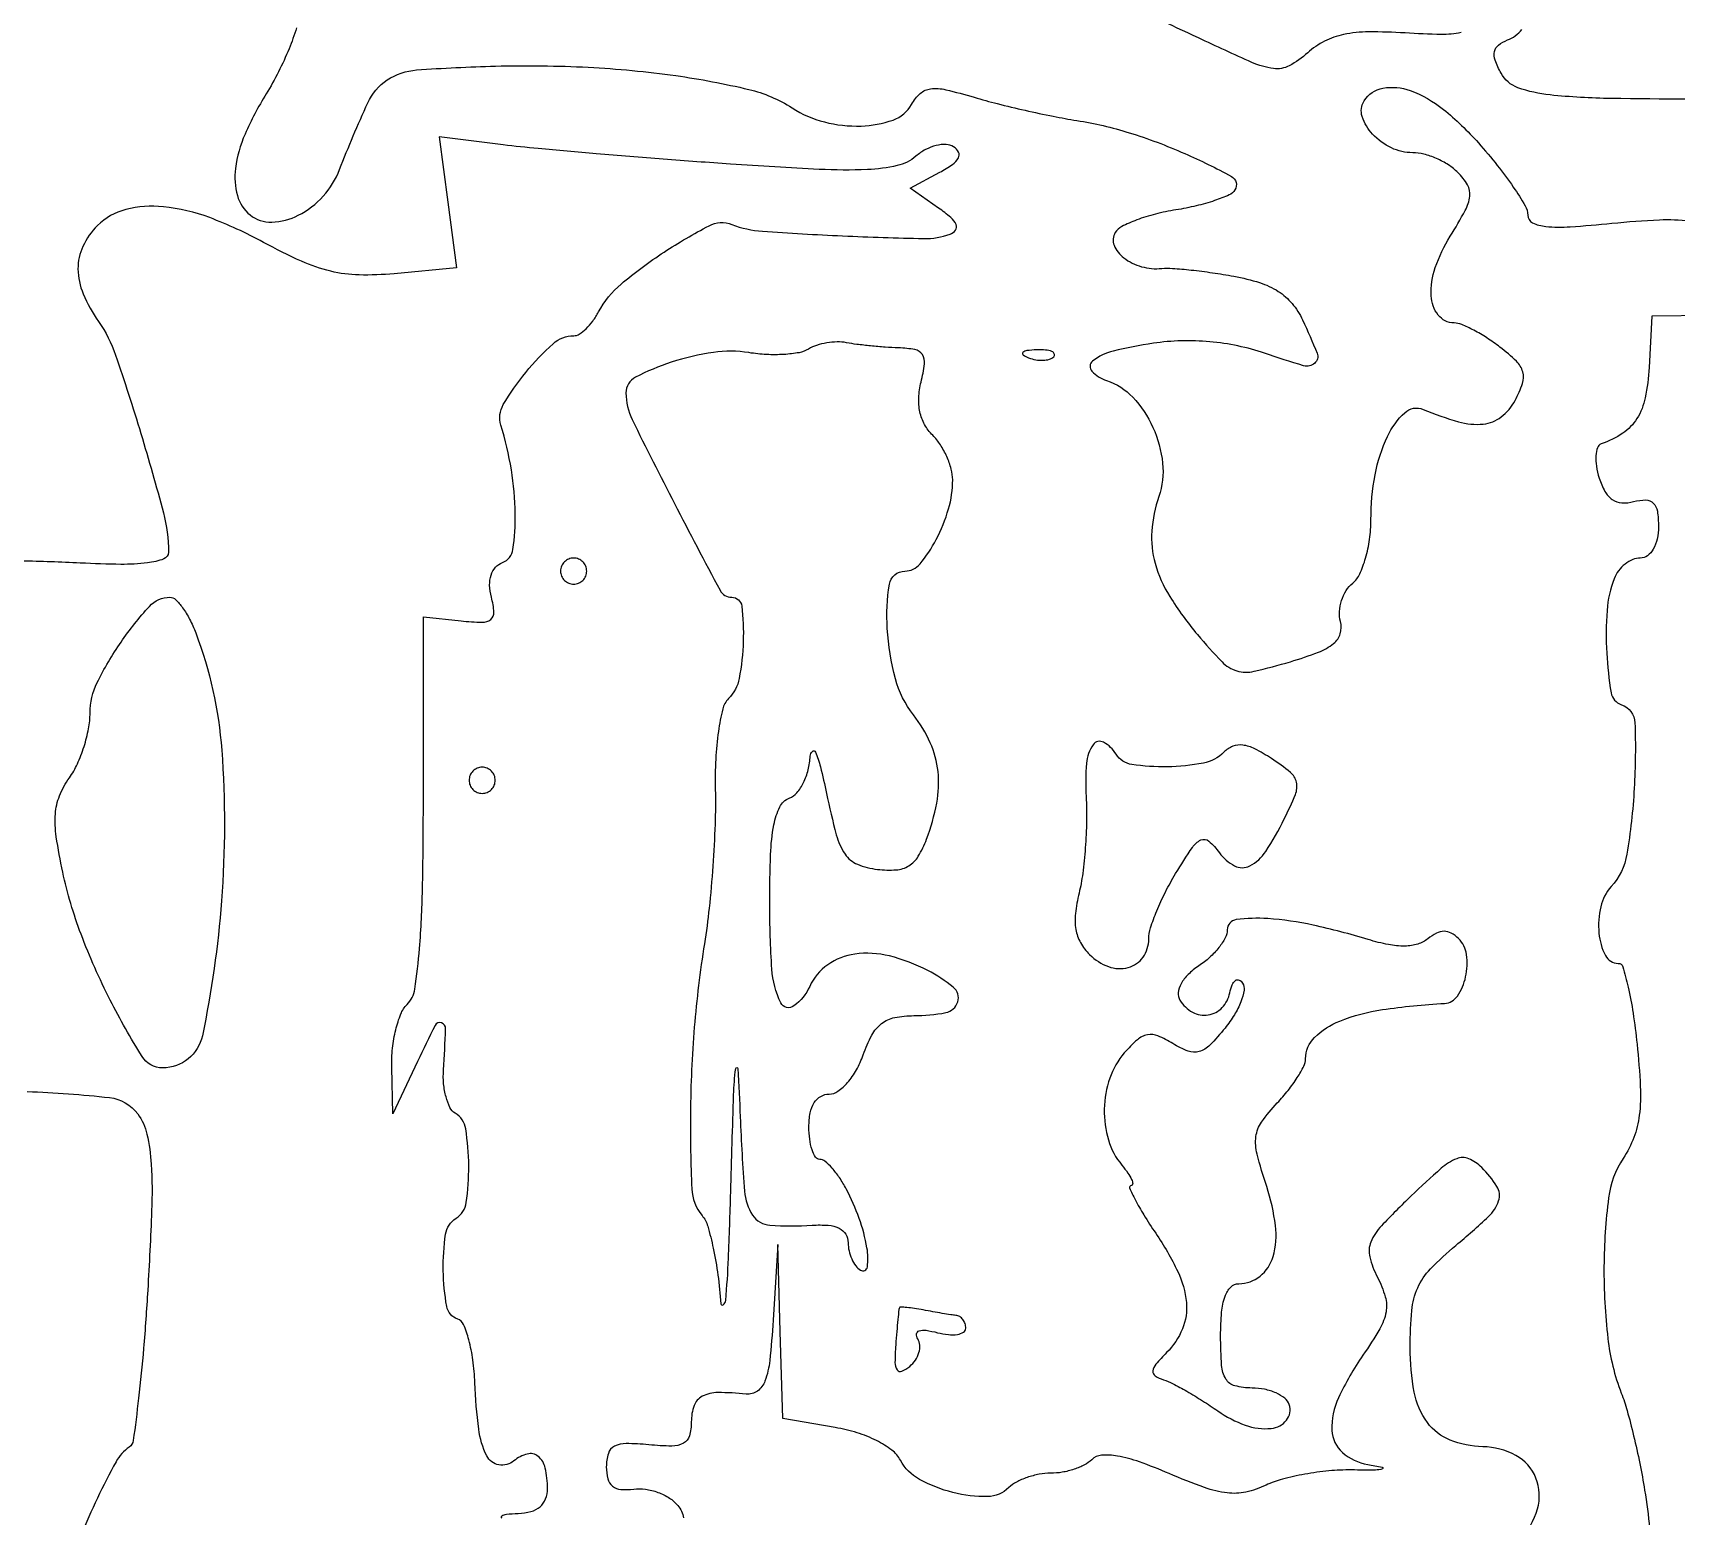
# Model space of a CAD drawing. Extents: x 0 to 5034, y 0 to 2560.
# Drawn here: x 196.6 to 322.4, y 1592.7 to 1706.2 of the extents above; entities that cross this region are included whole.
import ezdxf

# ---------------------------------------------------------------- set-up
doc = ezdxf.new("R2010")
doc.units = 0

msp = doc.modelspace()

# ---------------------------------------------------------------- linework, layer by layer
for points in [[(305.899823, 1706.188012, -0.057074), (304.375864, 1706.043111, -0.011042), (301.606141, 1706.157597, 0.017132), (298.831596, 1706.238457, 0.048847), (296.911796, 1706.040518, 0.067565), (295.447514, 1705.530305, 0.066366), (294.16237, 1704.645899, -0.061008), (292.753852, 1703.654276, -0.15787), (291.545698, 1703.436429, -0.071019), (289.877386, 1703.909948, -0.006), (285.806229, 1705.778828, 0.010523), (279.276992, 1708.70488, 0.031223)], [(216.795447, 1706.544566, -0.020996), (216.223047, 1704.950064, -0.020632), (215.419207, 1703.18758, -0.020723), (214.473914, 1701.5, 0.034452), (212.857212, 1698.418451, 0.070846), (212.124646, 1695.800369, 0.101122), (212.270485, 1693.725753, 0.156452), (213.25, 1692.23761, 0.181252), (214.904467, 1691.68994, 0.108347), (216.934753, 1692.218731, 0.091842), (218.83599, 1693.67553, 0.091049), (220.096193, 1695.720782, -0.01428), (222.243786, 1700.811971, -0.140271), (223.740701, 1702.56605, -0.129267), (225.985159, 1703.331088, -0.011449), (232.012034, 1703.623629, -0.018994), (239.11556, 1703.535696, -0.022377), (245.810576, 1702.897019, -0.023425), (251.399555, 1701.841286, -0.084962), (254.714817, 1700.427669, 0.0808), (257.179293, 1699.352662, 0.06991), (259.986452, 1699.041266, 0.078528), (262.438553, 1699.502308, 0.181455), (263.848449, 1700.693677, -0.082295), (264.521776, 1701.535881, -0.156053), (265.3059, 1701.888445, -0.08645), (266.473482, 1701.818851, -0.014491), (268.648139, 1701.238049, 0.01071), (270.412264, 1700.752571, 0.006271), (272.543516, 1700.24323, 0.006269), (274.689538, 1699.786925, 0.010592), (276.5, 1699.465347, -0.037188), (280.501305, 1698.532911, -0.027607), (284.753154, 1696.939836, -0.020883), (288.319667, 1695.192989, -0.430821), (288.595801, 1694.155009, -0.151576), (288.155161, 1693.771366, -0.022402), (287.041668, 1693.338583, -0.023549), (285.638087, 1692.936774, -0.018293), (284.079548, 1692.628711, 0.022632), (282.511404, 1692.304589, 0.027397), (281.078057, 1691.855136, 0.02778), (279.939304, 1691.354523, 0.137734), (279.429269, 1690.885555, 0.24141), (279.352278, 1689.923044, 0.131371), (280.093101, 1688.958949, 0.096771), (281.452311, 1688.283114, 0.090427), (283, 1688.146375, -0.040838), (283.828166, 1688.155162, -0.009079), (285.239952, 1688.028926, -0.009372), (286.870313, 1687.822271, -0.00892), (288.518987, 1687.551698, -0.031366), (290.484821, 1687.063918, -0.065328), (291.912909, 1686.397875, -0.07758), (292.963378, 1685.473344, -0.063408), (293.768987, 1684.209768, -0.015254), (294.878722, 1681.659487, -0.317471), (294.695081, 1680.892101, -0.257424), (293.848462, 1680.705283, -0.011267), (290.866134, 1681.658164, 0.031399), (288.821263, 1682.221931, 0.029083), (286.668874, 1682.543023, 0.028996), (284.48695, 1682.612788, 0.030719), (282.353838, 1682.425811, 0.021792), (279.275996, 1681.826128, 0.109468), (277.708887, 1681.061238, 0.435209), (277.648651, 1680.287389, 0.130782), (278.769113, 1679.573281, -0.128596), (280.777589, 1678.30532, -0.082187), (282.317122, 1675.995417, -0.080037), (283.060838, 1673.245616, -0.109715), (282.769807, 1670.707087, 0.066398), (282.233023, 1668.06043, 0.085445), (282.487769, 1665.595301, 0.072047), (283.61507, 1663.052509, 0.033962), (285.733169, 1660.141602, 0.017406), (287.607411, 1658.054619, 0.130937), (288.733314, 1657.373812, 0.127986), (290.060078, 1657.335497, 0.016346), (292.841951, 1658.070794, 0.018054), (294.983851, 1658.797755, 0.078288), (296.145163, 1659.462004, 0.150515), (296.653625, 1660.211332, 0.139184), (296.673006, 1661.142424, -0.079802), (296.598604, 1661.910954, -0.060916), (296.753814, 1662.742921, -0.061147), (297.103817, 1663.509599, -0.082101), (297.603235, 1664.085677, 0.111396), (298.140725, 1664.783692, 0.038324), (298.5897, 1665.984839, 0.035828), (298.896929, 1667.430009, 0.034475), (299, 1668.92308, -0.046078), (299.318159, 1672.368129, -0.064589), (300.269034, 1675.304395, -0.093864), (301.588893, 1677.117056, -0.296049), (303, 1677.371796, 0.029248), (305.704745, 1676.419363, 0.094575), (307.593195, 1676.246076, 0.142299), (308.967827, 1676.794779, 0.104608), (310.030225, 1678.056475, 0.040929), (310.594388, 1679.355983, 0.152485), (310.616531, 1680.236873, 0.13234), (310.130397, 1681.04666, 0.027862), (308.868743, 1682.133895, 0.020603), (307.878001, 1682.832806, 0.022423), (306.860059, 1683.426955, 0.022614), (305.949157, 1683.853867, 0.093672), (305.356989, 1683.977764, -0.226629), (304.145511, 1684.585827, -0.155226), (303.606163, 1686.054739, -0.095444), (303.92467, 1688.214583, -0.054266), (305.06581, 1690.606483, 0.014386), (306.213074, 1692.588081, 0.094592), (306.558566, 1693.676321, 0.161555), (306.382982, 1694.535657, 0.065972), (305.649118, 1695.493739, 0.054962), (304.929515, 1696.070418, 0.038688), (304.012807, 1696.557536, 0.039129), (303.050108, 1696.890383, 0.063751), (302.193873, 1697, -0.11197), (300.563699, 1697.369697, -0.092767), (299.123334, 1698.422155, -0.110311), (298.329847, 1699.760934, -0.2207), (298.472927, 1700.956195, -0.213558), (299.919717, 1701.938428, -0.13247), (301.999797, 1701.755383, -0.082542), (304.540715, 1700.314382, -0.04107), (307.224267, 1697.75, -0.013782), (308.669244, 1696.02905, -0.017953), (309.88933, 1694.373069, -0.01572), (310.799373, 1692.945882, -0.134584), (310.998616, 1692.22215, 0.286683), (311.358417, 1691.647587, 0.089582), (312.381232, 1691.359834, 0.040632), (314.240271, 1691.333173, 0.008805), (317.443219, 1691.604428, -0.013441), (321.068651, 1691.877632, -0.048458), (323.380688, 1691.765397, -0.062691)], [(329.132642, 1701.044936, -0.001986), (317.390873, 1701.148643, -0.021978), (312.702545, 1701.415014, -0.06149), (310.237123, 1701.975477, -0.18534), (308.955153, 1703.083797, -0.035019), (308.508459, 1704.080351, -0.137493), (308.456406, 1704.745442, -0.182524), (308.758397, 1705.231175, -0.071893), (309.456876, 1705.621825, 0.068658), (310.046833, 1705.946813, 0.062907), (310.546707, 1706.42791, 0.066725)], [(232.520511, 1592.558606, -0.539626), (232.508221, 1592.730468, -0.141405), (232.852377, 1592.86457, -0.013885), (233.75, 1592.921053, 0.058316), (234.72859, 1593.070527, 0.109526), (235.432416, 1593.44256, 0.125769), (235.852422, 1594.035714, 0.091733), (236, 1594.833333, 0.054211), (235.829655, 1596.399838, 0.168229), (235.281919, 1597.293276, 0.242269), (234.452417, 1597.471909, 0.107778), (233.431037, 1596.942766, -0.220099), (232.281252, 1596.637593, -0.237538), (231.35604, 1597.326863, -0.08523), (230.735321, 1599.37673, -0.020734), (230.442867, 1602.912638, 0.023097), (230.289666, 1604.664145, 0.032434), (229.980626, 1606.202284, 0.033791), (229.578375, 1607.37406, 0.21597), (229.128969, 1607.790344, -0.27536), (228.288137, 1608.765342, -0.0394), (228.026099, 1611.501278, -0.039923), (228.201711, 1614.281688, -0.222135), (229, 1615.5, 0.222522), (229.785649, 1616.700956, 0.037388), (229.973647, 1619.51697, 0.037474), (229.739453, 1622.332374, 0.218197), (228.935036, 1623.54015, -0.140663), (228.537554, 1623.977455, -0.048627), (228.233114, 1624.783675, -0.04368), (228.054223, 1625.786224, -0.038435), (228.040998, 1626.849167, 0.006102), (228.205123, 1629.991219, 0.335317), (227.887031, 1630.449175, 0.370454), (227.399157, 1630.246966, 0.006584), (226.054724, 1627.5), (224.161895, 1623.5), (224.080948, 1627.05, -0.032495), (224.142159, 1628.500741, -0.032951), (224.390966, 1629.924446, -0.034865), (224.774326, 1631.127046, -0.102105), (225.25, 1631.850241, 0.160482), (225.847288, 1633.034719, 0.01702), (226.205981, 1636.146406, 0.015178), (226.433511, 1640.659178, 0.005006), (226.5, 1647.300241), (226.5, 1661.5), (229.381938, 1661.191468, 0.020167), (230.991355, 1661.084569, 0.173524), (231.665091, 1661.306068, 0.252775), (231.9051, 1661.85176, 0.043768), (231.709561, 1663.002639, -0.05425), (231.573669, 1663.917982, -0.087065), (231.679401, 1664.698171, -0.106046), (232.017398, 1665.288914, -0.118904), (232.556039, 1665.659878, 0.272), (233.351835, 1666.657694, 0.038502), (233.529754, 1669.385951, 0.037889), (233.234417, 1672.749282, 0.033793), (232.431608, 1676.164344, -0.210953), (232.616233, 1677.730243, -0.037848), (234.337602, 1680.199294, -0.038458), (236.428609, 1682.393298, -0.185213), (238.010271, 1683, 0.145725), (238.43101, 1683.125285, 0.046823), (238.946098, 1683.535383, 0.042127), (239.463965, 1684.125105, 0.036269), (239.905047, 1684.822579, -0.094985), (241.626659, 1686.948066, -0.030009), (244.916269, 1689.400365, -0.025391), (248.355913, 1691.414895, -0.21457), (250.104296, 1691.513472, 0.074231), (252.447378, 1690.993896, 0.006408), (258.578837, 1690.642713, 0.005566), (264.78232, 1690.436278, 0.093968), (266.795068, 1690.771953, 0.146582), (267.214754, 1691.086867, 0.268667), (267.260661, 1691.498605, 0.112921), (266.856254, 1692.043143, 0.024031), (265.917105, 1692.770615), (263.744074, 1694.292665), (266.007137, 1695.503819, 0.027917), (266.9806, 1696.096934, 0.117599), (267.435418, 1696.601453, 0.244858), (267.444003, 1697.047412, 0.139954), (267.072086, 1697.455448, 0.131475), (266.488972, 1697.630806, 0.068931), (265.730367, 1697.549346, 0.061034), (264.921278, 1697.238754, 0.05635), (264.186987, 1696.735286, -0.123825), (262.752851, 1696.011813, -0.04459), (260.470571, 1695.709496, -0.023421), (256.783007, 1695.7252, -0.004326), (250, 1696.13092, -0.002012), (244.855462, 1696.504134, -0.002036), (239.734349, 1696.917353, -0.001981), (235.279434, 1697.312866, -0.008304), (232.606296, 1697.605718), (227.712591, 1698.224246), (228.377161, 1693.214476), (229.04173, 1688.204706), (224.270865, 1687.748528, -0.029518), (221.589367, 1687.65112, -0.053171), (219.410097, 1687.933706, -0.047286), (217.174737, 1688.69861, -0.018733), (214.265149, 1690.146174, 0.034461), (210.153295, 1692.033074, 0.065254), (206.610655, 1692.866324, 0.087349), (203.728393, 1692.653887, 0.135207), (201.571429, 1691.428571, 0.086481), (200.454444, 1689.840125, 0.113202), (200.077148, 1688.111468, 0.098152), (200.475905, 1686.205432, 0.052323), (201.64888, 1684.090907, -0.070558), (202.953595, 1681.523226, -0.008679), (204.88909, 1675.520073, -0.009008), (206.608972, 1669.459618, -0.064716), (207, 1666.451149, -0.315735), (206.631911, 1665.926351, -0.056083), (205.398145, 1665.630396, -0.033697), (203.364419, 1665.516361, -0.010003), (200.25, 1665.614063, 0.00852), (195.745556, 1665.76874, 0.000549), (182.620625, 1665.981202, 0.000802)], [(325, 1684.561414), (320.5, 1684.5), (320.283756, 1680.579879, -0.036353), (319.984956, 1678.25426, -0.089939), (319.350025, 1676.663917, -0.105603), (318.271267, 1675.550693, -0.063199), (316.617304, 1674.722024, 0.226596), (316.33159, 1674.437166, 0.070717), (316.208073, 1673.827943, 0.054702), (316.249042, 1673.016741, 0.036911), (316.463708, 1672.114347, 0.049905), (316.906923, 1671.086338, 0.116639), (317.467597, 1670.471084, 0.135695), (318.185053, 1670.225491, 0.079125), (319.096404, 1670.314959, -0.061473), (320.036338, 1670.4407, -0.201904), (320.603951, 1670.208537, -0.160964), (320.913516, 1669.591342, -0.036444), (321, 1668.40638, -0.05178), (320.901117, 1667.454114, -0.07962), (320.605279, 1666.681867, -0.103359), (320.155442, 1666.17995, -0.15986), (319.606989, 1666, 0.100912), (319.029105, 1665.88217, 0.066819), (318.444872, 1665.53535, 0.063449), (317.943098, 1665.022934, 0.070559), (317.606989, 1664.418213, 0.073133), (317.064676, 1661.997616, 0.032957), (317.03693, 1658.735271, 0.026892), (317.375897, 1655.698419, 0.277866), (318.160708, 1654.779764, -0.312976), (319.196112, 1653.396083, -0.023001), (319.144989, 1648.394047, -0.027474), (318.582434, 1643.353639, -0.14334), (317.377672, 1640.864829, 0.128372), (316.579995, 1639.333445, 0.079646), (316.445703, 1637.298985, 0.094876), (316.936783, 1635.605419, 0.281982), (317.924931, 1635, -0.333323), (318.2643, 1634.745484, -0.013836), (318.672464, 1633.187104, -0.019209), (319.055881, 1631.194294, -0.011881), (319.360143, 1628.82844, -0.013675), (319.610483, 1625.574959, -0.042567), (319.532215, 1623.379587, -0.059897), (319.114419, 1621.675052, -0.056216), (318.298699, 1620.07844, 0.115329), (317.179177, 1617.058521, 0.029363), (316.828971, 1611.812336, 0.030825), (317.124572, 1606.311143, 0.063376), (318.156057, 1602.130447, -0.024162), (318.599363, 1600.793457, -0.008874), (319.099616, 1598.867283, -0.008773), (319.572606, 1596.740209, -0.010411), (319.941942, 1594.715621, -0.014751), (320.324639, 1591.791141, -0.098787)], [(196.191229, 1625.200409, -0.019188), (202.492219, 1624.728761, -0.208861), (204.645085, 1623.482107, -0.102712), (205.354387, 1621.933064, -0.041989), (205.680723, 1619.6301, -0.023918), (205.712719, 1616.078973, -0.005291), (205.412186, 1610, -0.005598), (205.095361, 1605.556148, -0.008687), (204.712583, 1601.73125, -0.003747), (204.308376, 1598.504284, -0.21119), (204.000329, 1598, 0.114996), (202.989238, 1596.882938, 0.016132), (201.558019, 1594.095808, 0.017273), (200.314376, 1591.215495, 0.093534)], [(310.410253, 1590.900831, 0.113124), (311.739445, 1593.275586, 0.168169), (311.625591, 1595.634062, 0.174054), (310.091485, 1597.361775, 0.121725), (307.55, 1598.031803, -0.091796), (305.053343, 1598.53424, -0.140253), (303.319891, 1599.880575, -0.112099), (302.317595, 1602.196248, -0.046338), (302, 1605.615846, -0.022344), (302.127052, 1608.457534, -0.083135), (302.577773, 1610.184831, -0.087521), (303.553752, 1611.62456, -0.026371), (305.5, 1613.42947, 0.013682), (307.998161, 1615.631022, 0.126001), (308.771544, 1616.836587, 0.224879), (308.636609, 1617.93083, 0.055132), (307.471769, 1619.385373, 0.097169), (306.481692, 1620.050681, 0.197947), (305.56087, 1620.057216, 0.085329), (304.374583, 1619.323368, 0.009989), (302.076081, 1617.206802, 0.011496), (299.801373, 1614.923965, 0.091807), (298.993248, 1613.68381, 0.161638), (298.909118, 1612.54771, 0.057031), (299.492609, 1611, -0.046833), (300.092715, 1609.501298, -0.118075), (300.15365, 1608.335153, -0.086997), (299.677422, 1607.056045, -0.018153), (298.388297, 1605.02822, 0.040517), (296.51831, 1601.774162, 0.121552), (296.015943, 1599.278915, 0.203298), (296.818631, 1597.593078, 0.140487), (298.75, 1596.66929, -0.011758), (299.86575, 1596.454118, -0.762012), (299.872606, 1596.328386, -0.080258), (299.352176, 1596.242895, -0.003484), (297.5, 1596.250903, 0.026354), (295.783278, 1596.179784, 0.020529), (293.932314, 1595.92809, 0.02095), (292.223151, 1595.549301, 0.046429), (290.971708, 1595.088538, -0.057695), (289.435337, 1594.561756, -0.083725), (288.006264, 1594.493123, -0.057063), (286.264811, 1594.906523, -0.014471), (283.556841, 1595.975635, 0.015606), (281.284877, 1596.866661, 0.041398), (279.600447, 1597.314381, 0.062178), (278.387184, 1597.37856, 0.180433), (277.635133, 1597.035133, -0.078785), (277.088289, 1596.637966, -0.038019), (276.287195, 1596.30407, -0.036487), (275.379978, 1596.076318, -0.043282), (274.5, 1596, 0.045749), (273.615167, 1595.91887, 0.037127), (272.693408, 1595.676533, 0.038466), (271.871712, 1595.321151, 0.075216), (271.298837, 1594.898837, -0.196281), (269.664456, 1594.212136, -0.064399), (267.021298, 1594.526804, -0.063159), (264.450787, 1595.533474, -0.146021), (263.004719, 1596.991182, 0.107897), (262.340947, 1597.769146, 0.046058), (261.173883, 1598.496655, 0.040876), (259.682512, 1599.098677, 0.033661), (258.013036, 1599.497798), (254, 1600.175796), (253.810916, 1606.837898), (253.621831, 1613.5), (253.259397, 1607.69587, -0.010534), (253.002659, 1604.625731, -0.061612), (252.63783, 1603.050308, -0.15104), (252.059851, 1602.290718, -0.181937), (251.198481, 1602.061024, 0.024615), (249.032419, 1602.169679, 0.11845), (247.84031, 1601.884385, 0.191866), (247.215554, 1601.173453, 0.08567), (247, 1599.924634, -0.069191), (246.851944, 1598.859844, -0.202849), (246.397697, 1598.294181, -0.127365), (245.506884, 1598.075641, -0.021751), (243.75, 1598.174634, 0.02192), (242.014689, 1598.27182, 0.122584), (241.115579, 1598.059555, 0.20067), (240.654208, 1597.5106, 0.075856), (240.5, 1596.5, 0.063321), (240.61687, 1595.580856, 0.159548), (240.976249, 1595.019404, 0.151288), (241.613162, 1594.76154, 0.055151), (242.596912, 1594.786923, -0.070349), (243.493563, 1594.782907, -0.05255), (244.452544, 1594.538091, -0.053146), (245.326472, 1594.103859, -0.077841), (245.969356, 1593.536923, -0.128782), (246.412099, 1592.588048, -0.345646)]]:
    msp.add_lwpolyline(points, format="xyb")
for points in [[(255.969839, 1681.98136, -0.094617), (255.252239, 1681.707229, -0.029071), (254.095923, 1681.570022, -0.027933), (252.756123, 1681.564489, -0.027295), (251.413556, 1681.707741, 0.076382), (248.691373, 1681.730625, 0.043038), (245.467872, 1680.97557, 0.040691), (242.726796, 1679.824902, 0.279994), (242, 1678.628774, 0.114686), (242.474756, 1676.586194, 0.005281), (245.712847, 1670.168897, 0.002977), (249.197035, 1663.53847, 0.277031), (250.094306, 1663, -0.380417), (250.859474, 1662.319329, -0.037119), (250.973813, 1659.633605, -0.038593), (250.663415, 1656.79204, -0.150994), (249.848851, 1655.248851, 0.137736), (249.405557, 1654.459405, 0.023245), (249.072999, 1652.743333, 0.023708), (248.865247, 1650.619921, 0.018426), (248.834437, 1648.298851, -0.014938), (248.817722, 1645.645178, -0.008506), (248.64714, 1642.440912, -0.008489), (248.365461, 1639.21792, -0.013885), (248.004818, 1636.5, 0.019555), (247.231476, 1630.117773, 0.018172), (246.9342, 1623.536309, 0.013292), (247.037188, 1617.7466, 0.163523), (247.82196, 1615.714525, -0.102942), (248.255389, 1614.897139, -0.01826), (248.679498, 1613.207228, -0.019075), (249.033976, 1611.157266, -0.016163), (249.255139, 1608.969686, 0.58754), (249.441483, 1608.881971, 0.218132), (249.63404, 1609.21922, 0.012037), (249.844296, 1612.440223, 0.003342), (250.018563, 1617.5, -0.000909), (250.238747, 1624.945664, -0.023533), (250.39654, 1626.953174, -0.910634), (250.554717, 1626.948108, -0.005161), (250.743988, 1623.25, 0.008172), (251.0694, 1617.562897, 0.129034), (251.692932, 1615.74339, 0.233076), (253.01991, 1614.972965, 0.033485), (256.25, 1614.969404, -0.035426), (257.481453, 1614.963271, -0.094315), (258.326504, 1614.734959, -0.144594), (258.817776, 1614.287151, -0.13696), (259, 1613.634383, 0.0562), (259.0703, 1613.010912, 0.049791), (259.278395, 1612.391404, 0.052686), (259.584718, 1611.867197, 0.096072), (259.947726, 1611.532307, 0.543456), (260.472712, 1611.780767, 0.077054), (260.442625, 1613.237273, 0.042186), (259.845292, 1615.493776, 0.035846), (258.851858, 1617.75, 0.026836), (258.335392, 1618.611429, 0.034526), (257.767437, 1619.339062, 0.036941), (257.228079, 1619.857015, 0.174568), (256.83102, 1620, -0.255375), (256.511672, 1620.174487, -0.06252), (256.244112, 1620.734375, -0.048742), (256.060467, 1621.542286, -0.031537), (256, 1622.5, -0.046722), (256.09942, 1623.561639, -0.092469), (256.405202, 1624.347299, -0.123934), (256.900143, 1624.825891, -0.131244), (257.55202, 1625, 0.156016), (258.222116, 1625.214308, 0.059582), (258.955339, 1625.88125, 0.051507), (259.634993, 1626.852129, 0.043127), (260.149845, 1628, -0.038685), (260.811337, 1629.510544, -0.106307), (261.558565, 1630.394251, -0.115093), (262.564528, 1630.853038, -0.049719), (264.038808, 1631, 0.047164), (266.472408, 1631.230069, 0.278244), (267.386256, 1632.049992, 0.304434), (267.047486, 1633.167745, 0.052104), (265.094178, 1634.451299, 0.057781), (262.160202, 1635.561742, 0.095453), (259.523242, 1635.709703, 0.120235), (257.438207, 1634.892346, 0.133369), (256.059281, 1633.230762, -0.126052), (254.85711, 1631.738988, -0.472043), (253.845737, 1631.986874, -0.095669), (253.168273, 1634.558226, -0.016715), (253, 1639.590402, -0.009139), (253.068341, 1643.329046, -0.036945), (253.319443, 1645.594023, -0.066791), (253.771549, 1646.969101, -0.190597), (254.5, 1647.638374, 0.126142), (255.081623, 1648.051291, 0.060582), (255.5877, 1648.821278, 0.054383), (255.948165, 1649.803342, 0.05171), (256.096426, 1650.856989, -0.202669), (256.263038, 1651.214238, -0.512015), (256.496106, 1651.164089, -0.042347), (256.882284, 1650.028452, -0.0091), (257.346426, 1648, 0.012661), (258.095141, 1644.831793, 0.083606), (258.762779, 1643.353507, 0.148263), (259.706006, 1642.582322, 0.06922), (261.249515, 1642.183624, 0.045505), (262.682803, 1642.149772, 0.122039), (263.647854, 1642.459127, 0.120455), (264.364334, 1643.186352, 0.043748), (264.999515, 1644.498724, 0.044103), (265.777509, 1647.254292, 0.073089), (265.876597, 1649.663475, 0.079), (265.28472, 1651.866349, 0.060986), (264, 1654, -0.100578), (262.621451, 1656.759367, -0.050759), (261.993826, 1660.614028, -0.054607), (262.160008, 1663.993809, -0.368591), (263.339485, 1665, 0.224636), (264.499244, 1665.548738, 0.050961), (265.73398, 1667.412579, 0.04966), (266.682277, 1669.759377, 0.071316), (267, 1671.975624, 0.06641), (266.889015, 1672.807546, 0.03909), (266.550692, 1673.753755, 0.038408), (266.055971, 1674.662987, 0.052626), (265.47044, 1675.386703, -0.071541), (264.854382, 1676.209728, -0.071153), (264.493821, 1677.174506, -0.065997), (264.402238, 1678.265066, -0.049511), (264.578848, 1679.458132, 0.029664), (264.841998, 1680.852015, 0.179028), (264.679024, 1681.557516, 0.20274), (264.111581, 1681.93697, 0.039252), (262.858408, 1682.076511, -0.009378), (261.837211, 1682.128827, -0.007084), (260.718088, 1682.223177, -0.007167), (259.668975, 1682.341819, -0.016444), (258.88402, 1682.468357, 0.053067), (258.170229, 1682.530384, 0.036573), (257.361388, 1682.455377, 0.036904), (256.584658, 1682.265827, 0.060183)], [(272.8125, 1681.316886, 0.051402), (273.359369, 1681.160852, 0.05415), (273.916927, 1681.123424, 0.060344), (274.402231, 1681.202593, 0.126455), (274.729167, 1681.395833, 0.296942), (274.77538, 1681.614691, 0.208169), (274.592839, 1681.799335, 0.077125), (274.112848, 1681.910055, 0.028489), (273.416667, 1681.921053, 0.018894), (272.670344, 1681.862007, 0.168741), (272.37858, 1681.720685, 0.470617), (272.395823, 1681.538436, 0.054073)], [(237, 1665, 0.099038), (237.076342, 1664.618362, 0.097945), (237.29375, 1664.29375, 0.097945), (237.618362, 1664.076342, 0.099038), (238, 1664, 0.099038), (238.381638, 1664.076342, 0.097945), (238.70625, 1664.29375, 0.097945), (238.923658, 1664.618362, 0.099038), (239, 1665, 0.099038), (238.923658, 1665.381638, 0.097945), (238.70625, 1665.70625, 0.097945), (238.381638, 1665.923658, 0.099038), (238, 1666, 0.099038), (237.618362, 1665.923658, 0.097945), (237.29375, 1665.70625, 0.097945), (237.076342, 1665.381638, 0.099038)], [(209.083489, 1660.280408, -0.072668), (211.072164, 1651.313248, -0.037243), (211.057258, 1639.770039, -0.032689), (209.593616, 1629.465796, -0.354959), (206.557887, 1627, -0.25944), (204.976781, 1627.879612, -0.020837), (202.546996, 1632.185479, -0.027428), (200.312656, 1637.226078, -0.037802), (198.912064, 1641.974428, -0.015109), (198.415445, 1644.687437, -0.055437), (198.345599, 1646.429579, -0.079174), (198.6652, 1647.802541, -0.05613), (199.423268, 1649.193912, 0.04626), (200.027377, 1650.252548, 0.029469), (200.536835, 1651.577103, 0.029517), (200.885697, 1652.947672, 0.047593), (201, 1654.145781, -0.115493), (201.543522, 1656.467438, -0.036108), (203.369353, 1659.568532, -0.033081), (205.536141, 1662.300998, -0.21163), (207.113644, 1663, -0.196715), (207.541946, 1662.82471, -0.041773), (208.078327, 1662.20112, -0.0378), (208.61905, 1661.321738, -0.02811)], [(277.20961, 1647.75, -0.018425), (277.240909, 1645.894237, -0.013371), (277.1444, 1643.83009, -0.01354), (276.94698, 1641.8731, -0.028577), (276.666765, 1640.373712, 0.032409), (276.38666, 1638.808637, 0.070787), (276.421961, 1637.593227, 0.085591), (276.779702, 1636.585568, 0.068479), (277.476655, 1635.666202, 0.110071), (278.91627, 1634.751278, 0.152181), (280.435462, 1634.68312, 0.177629), (281.565275, 1635.470751, 0.153215), (282.003738, 1636.856989, -0.076665), (282.137027, 1637.708308, -0.020279), (282.609063, 1639.005929, -0.020087), (283.273571, 1640.456345, -0.01943), (284.059171, 1641.865321, -0.010249), (285.336033, 1643.866255, -0.135006), (285.993362, 1644.435748, -0.301603), (286.596096, 1644.350614, -0.053364), (287.403729, 1643.462546, 0.114577), (288.57153, 1642.456215, 0.245212), (289.728448, 1642.453702, 0.129462), (290.951764, 1643.562324, 0.028586), (292.370245, 1646.040355, 0.018738), (293.219095, 1647.914584, 0.150648), (293.301991, 1648.846158, 0.170947), (292.838849, 1649.603398, 0.02581), (291.382223, 1650.669128, 0.026911), (290.118089, 1651.40342, 0.08551), (289.188139, 1651.69294, 0.127918), (288.434635, 1651.599605, 0.10228), (287.748653, 1651.148653, -0.150164), (286.181913, 1650.318404, -0.04282), (283.412609, 1650.03045, -0.041421), (280.705521, 1650.206047, -0.220905), (279.5, 1651, 0.128457), (278.550379, 1651.905659, 0.383008), (277.746164, 1651.721294, 0.135686), (277.236033, 1650.298092, 0.032051)], [(230, 1649, 0.099038), (230.076342, 1648.618362, 0.097945), (230.29375, 1648.29375, 0.097945), (230.618362, 1648.076342, 0.099038), (231, 1648, 0.099038), (231.381638, 1648.076342, 0.097945), (231.70625, 1648.29375, 0.097945), (231.923658, 1648.618362, 0.099038), (232, 1649, 0.099038), (231.923658, 1649.381638, 0.097945), (231.70625, 1649.70625, 0.097945), (231.381638, 1649.923658, 0.099038), (231, 1650, 0.099038), (230.618362, 1649.923658, 0.097945), (230.29375, 1649.70625, 0.097945), (230.076342, 1649.381638, 0.099038)], [(288, 1637.559101, -0.12273), (287.849035, 1636.953337, -0.044678), (287.36236, 1636.206895, -0.040979), (286.659892, 1635.451306, -0.03846), (285.829311, 1634.802661, 0.046481), (285.014564, 1634.145109, 0.074223), (284.473658, 1633.434607, 0.098381), (284.258802, 1632.75544, 0.167499), (284.388328, 1632.180689, 0.1303), (285.351609, 1631.268646, 0.163227), (286.556257, 1631.055229, 0.169043), (287.615597, 1631.611021, 0.140174), (288.200137, 1632.75, -0.044568), (288.377045, 1633.354491, -0.137728), (288.631332, 1633.690719, -0.270166), (288.911739, 1633.725047, -0.151644), (289.181059, 1633.495, -0.185399), (289.290962, 1632.942207, -0.050344), (289.048063, 1632.067892, -0.043776), (288.548202, 1631.056655, -0.033533), (287.837813, 1630.048035, -0.024296), (286.673364, 1628.744867, -0.126679), (285.854457, 1628.252925, -0.164388), (285.014714, 1628.283942, -0.048905), (283.848902, 1628.86229, 0.041492), (282.705957, 1629.450524, 0.146341), (281.89287, 1629.533546, 0.134662), (281.127708, 1629.157701, 0.033025), (280.131616, 1628.151754, 0.096107), (279.016974, 1626.217676, 0.077551), (278.595369, 1623.852528, 0.078203), (278.914938, 1621.490485, 0.10088), (279.946015, 1619.565049, -0.021191), (280.403353, 1618.963884, -0.046007), (280.689354, 1618.459733, -0.090569), (280.77196, 1618.127119, -0.432724), (280.652582, 1618, 0.538411), (280.537811, 1617.825961, 0.017866), (280.959786, 1616.930883, 0.019511), (281.624565, 1615.757023, 0.010482), (282.530137, 1614.360453, -0.036251), (284.221779, 1611.431544, -0.090259), (284.882115, 1609.057233, -0.121021), (284.578239, 1607.041662, -0.099045), (283.366071, 1605.223214, 0.019476), (282.546749, 1604.337451, 0.14791), (282.320665, 1603.822658, 0.282539), (282.49075, 1603.452382, 0.070985), (283.116071, 1603.152058, -0.042339), (283.829034, 1602.858462, -0.011219), (284.91171, 1602.270224, -0.0113), (286.11753, 1601.542927, -0.011405), (287.285494, 1600.764047, 0.06713), (289.384737, 1599.679434, 0.108346), (291.37212, 1599.425701, 0.205679), (292.53652, 1600.053623, 0.254126), (292.745446, 1601.250526, 0.144097), (292.409081, 1601.73064, 0.063213), (291.739598, 1602.138519, 0.05511), (290.866273, 1602.419062, 0.048257), (289.912288, 1602.518901, -0.059857), (288.592893, 1602.687915, -0.197807), (287.902671, 1603.199191, -0.119645), (287.575651, 1604.239687, -0.016591), (287.5, 1606.518901, -0.021454), (287.577333, 1608.320367, -0.062667), (287.837351, 1609.534497, -0.110108), (288.276164, 1610.241499, -0.201666), (288.891014, 1610.5, 0.171802), (290.517597, 1611.075899, 0.153755), (291.510008, 1612.573881, 0.101222), (291.695645, 1614.941916, 0.048851), (291.025431, 1617.922943, -0.015716), (290.28846, 1620.416723, -0.095761), (290.201563, 1621.752204, -0.123972), (290.634708, 1622.860235, -0.033726), (291.836235, 1624.32568, 0.021093), (292.664546, 1625.285455, 0.024643), (293.364394, 1626.264618, 0.024706), (293.866635, 1627.138005, 0.11867), (294, 1627.692007, -0.20141), (294.688276, 1629.331337, -0.099333), (296.615564, 1630.58792, -0.059237), (299.876884, 1631.460478, -0.021709), (304.633369, 1631.936164, 0.234974), (305.620868, 1632.49874, 0.094736), (306.245459, 1633.965912, 0.087225), (306.312934, 1635.670917, 0.164188), (305.708122, 1636.891878, 0.071492), (305.149512, 1637.3101, 0.126283), (304.594652, 1637.450999, 0.116944), (304.010574, 1637.310918, 0.056186), (303.362496, 1636.885881, -0.101415), (302.586762, 1636.47153, -0.068524), (301.592163, 1636.319568, -0.05204), (300.342686, 1636.431326, -0.025429), (298.788702, 1636.818272, 0.019507), (294.577958, 1637.91986, 0.037095), (291.113453, 1638.417681, 0.049181), (288.691826, 1638.34568, 0.377199)], [(262.918758, 1608.661516, 0.090894), (262.881375, 1608.5338, 0.001362), (262.802878, 1607.7572, 0.003638), (262.720562, 1606.852494, 0.00239), (262.638355, 1605.809804, 0.016721), (262.584174, 1604.471386, 0.147591), (262.749266, 1603.91006, 0.363505), (263.102108, 1603.803084, 0.072574), (263.708586, 1604.173111, 0.070528), (264.145315, 1604.654059, 0.076972), (264.41552, 1605.223886, 0.085982), (264.48266, 1605.792161, 0.125562), (264.332618, 1606.27083, -0.158265), (264.238966, 1606.654108, -0.306256), (264.426101, 1606.89097, -0.114831), (264.957949, 1606.933135, -0.026564), (265.843628, 1606.751143, 0.037845), (266.670018, 1606.60066, 0.065587), (267.366566, 1606.619135, 0.099525), (267.832081, 1606.792182, 0.25974), (268, 1607.09362, 0.079821), (267.943442, 1607.44564, 0.083492), (267.779688, 1607.756226, 0.090039), (267.536266, 1607.978223, 0.115039), (267.25, 1608.076511, -0.012203), (266.848937, 1608.127342, -0.003168), (266.20625, 1608.228955, -0.003219), (265.475, 1608.354165, -0.003281), (264.75, 1608.488027, 0.009141), (264.073324, 1608.604784, 0.014532), (263.490198, 1608.677179, 0.008394), (263.010855, 1608.714484, 0.299949)]]:
    msp.add_lwpolyline(points, format="xyb", close=True)

doc.saveas('drawing.dxf')
